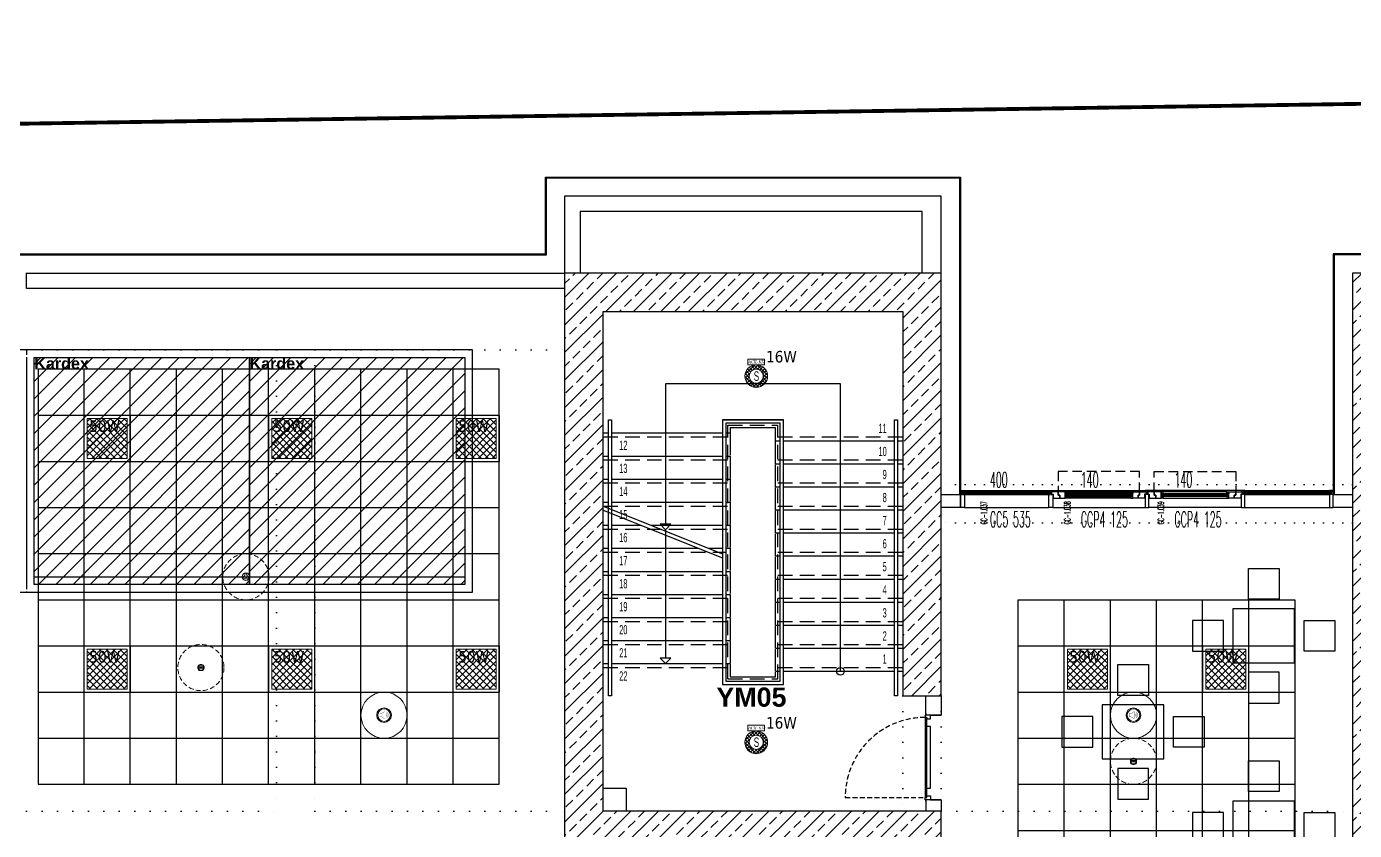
# Model space of a CAD drawing. Header units: centimetres. Extents: x 405564 to 502064, y 46284 to 60634.
# Drawn here: x 455850 to 457577, y 56108 to 57153 of the extents above; entities that cross this region are included whole.
import ezdxf
from ezdxf import colors
from ezdxf.entities.mleader import LeaderData, LeaderLine
from ezdxf.enums import TextEntityAlignment as Align
from ezdxf.math import Vec2, Vec3
from ezdxf.xclip import XClip

# ---------------------------------------------------------------- set-up
doc = ezdxf.new("R2010")
doc.units = ezdxf.units.CM
doc.header["$XCLIPFRAME"] = 0
for name, pattern in [('( Hidden )', [0.375, 0.25, -0.125]), ('ACAD_ISO07W100', [3, 0, -3]), ('BORDER', [1.75, 0.5, -0.25, 0.5, -0.25, 0, -0.25]), ('DASHDOT', [25.4, 12.7, -6.35, 0, -6.35]), ('DASHED', [19.05, 12.7, -6.35]), ('DASHED2', [9.525, 6.35, -3.175]), ('DOT', [0.25, 0, -0.25]), ('HIDDEN', [9.525, 6.35, -3.175])]:
    doc.linetypes.add(name, pattern=pattern)
doc.layers.get('0').update_dxf_attribs({"color": 8, "lineweight": 9})
for name, color, linetype, lineweight in [('---___EB_draft00_parselsiniri', 8, 'BORDER', 9), ('0-KRCN-AYDINLATMA-130426', 8, 'Continuous', 9), ('0-KRCN-MİMARİ-220526', 8, 'Continuous', 9), ('OL_Ic', 8, 'Continuous', 9)]:
    doc.layers.add(name, color=color, linetype=linetype, lineweight=lineweight)
for name, color, linetype in [('0-KRCN-ASMATAVAN-130426', 8, 'Continuous'), ('AS_DOS_SAFT', 8, 'Continuous'), ('AS_DOS_TERAS_UST', 8, 'ACAD_ISO07W100'), ('AS_DUV', 8, 'Continuous'), ('AS_DUV_CIMENTO ESASLI PANEL CEPHE KAPLAMASI', 8, 'Continuous'), ('AS_DUV_GAZBETON', 8, 'Continuous'), ('AS_GOR', 8, 'Continuous'), ('AS_GOR_UZAK2', 8, 'Continuous'), ('AS_KAPI_POZ', 8, 'Continuous'), ('AS_KAPI_SAC', 8, 'Continuous'), ('AS_MER', 8, 'Continuous'), ('AS_MER YON', 8, 'Continuous'), ('AS_MER_HIDDEN', 8, 'HIDDEN'), ('AS_MER_KORK', 8, 'Continuous'), ('AS_PRFL_ALU', 8, 'Continuous'), ('AS_PRFL_CAM', 8, 'Continuous'), ('AS_PYZ_BINA', 8, 'Continuous'), ('AS_TA_BETONARME', 5, 'Continuous'), ('AS_TA_TARAMA', 8, 'Continuous'), ('AS_TEFR_CIHAZ', 8, 'Continuous'), ('AS_TEFR_MOB', 8, 'Continuous'), ('AS_YAZI', 8, 'Continuous')]:
    doc.layers.add(name, color=color, linetype=linetype)
doc.styles.add('2', font='arial.ttf', dxfattribs={"width": 0.9, "height": 200})
doc.styles.add('ACILIM', font='arial.ttf', dxfattribs={"width": 0.5})
doc.styles.add('Kalin02', font='arialbd.ttf')
doc.styles.add('Normal_ITL', font='swissi.ttf')
doc.styles.add('OLCU', font='romanstw.shx', dxfattribs={"width": 0.6})
doc.styles.get("Standard").update_dxf_attribs({"font": 'timesi.ttf'})
doc.styles.add('TAHOMA', font='tahoma.ttf')
doc.styles.add('ÖZER-YAZI', font='arial.ttf', dxfattribs={"width": 0.6, "height": 15})
pattern_1 = [(225, (17560.68, -7819.299), (17.96051, -17.96051), []), (225, (17542.72, -7819.299), (17.96051, -17.96051), [12.7, -6.35])]

# ---------------------------------------------------------------- blocks, each defined once
blk = doc.blocks.new('ABB 6131-31-24-500')
at = {"layer": '0-KRCN-AYDINLATMA-130426'}
for p, q in [((-4, -1), (-4, 1)), ((3.2, 1), (-3.2, 1)), ((-3.2, -0.8), (-3.2, 0.8)), ((-1, 4), (1, 4)), ((-1, -0.9), (-1, 1)), ((-0.8, 3.2), (0.8, 3.2)), ((1, -0.9), (1, 1)), ((3.2, 0.8), (3.2, -0.8)), ((4, 1), (4, -1)), ((3.2, -0.9), (-3.2, -0.9)), ((1, -4), (-1, -4)), ((0.8, -3.2), (-0.8, -3.2))]:
    blk.add_line(p, q, dxfattribs=at)
at = {"layer": '0-KRCN-AYDINLATMA-130426', "linetype": 'HIDDEN'}
blk.add_circle((0, 0), 30, dxfattribs=at)
at = {"layer": '0-KRCN-AYDINLATMA-130426'}
for centre, radius in [((-0.5, 0), 0.089), ((0, 0), 0.16), ((0.5, 0), 0.089)]:
    blk.add_circle(centre, radius, dxfattribs=at)
for centre, radius, start, end in [((-1, 1), 3.01, 90, 180), ((-0.8, 0.8), 2.41, 90, 180), ((0.8, 0.8), 2.41, 0, 90), ((1, 1), 3.01, 0, 90), ((-1, -1), 3.01, 180, 270), ((-0.8, -0.8), 2.41, 180, 270), ((0.8, -0.8), 2.41, 270, 0), ((1, -1), 3.01, 270, 0)]:
    blk.add_arc(centre, radius, start, end, dxfattribs=at)
blk = doc.blocks.new('AST-OD-OD')
at = {"layer": '0-KRCN-AYDINLATMA-130426'}
for p, q in [((0.3, 5), (-4, -2.5)), ((4.6, -2.5), (0.3, 5)), ((4.6, -2.5), (-4, -2.5))]:
    blk.add_line(p, q, dxfattribs=at)
at = {"layer": '0-KRCN-AYDINLATMA-130426', "linetype": 'HIDDEN'}
blk.add_circle((0.3, 0), 30, dxfattribs=at)
at = {"layer": '0-KRCN-AYDINLATMA-130426'}
blk.add_circle((0.3, 0), 5, dxfattribs=at)
at = {"layer": '0-KRCN-AYDINLATMA-130426', "style": '2'}
blk.add_text('O', height=3.43, dxfattribs=at).set_placement((0.3, 0), align=Align.MIDDLE)
blk = doc.blocks.new('ASMA TAVA TİPİ HOPARLÖR')
at = {"layer": '0-KRCN-AYDINLATMA-130426', "const_width": 0.317}
blk.add_lwpolyline([(0.3, -4.4, 0.598176), (1.3, -3.9), (1.3, 3.9, 0.598176), (0.3, 4.4), (-2.7, 2.4, -0.147433), (-3, 2.3), (-5.1, 2.3, 0.414214), (-5.7, 1.7), (-5.7, -1.7, 0.414214), (-5.1, -2.3), (-3, -2.3, -0.147433), (-2.7, -2.4)], format="xyb", close=True, dxfattribs=at)
for points in [[(2.4, 1.3, -0.601398), (2.4, -1.3)], [(2.8, 2.5, -0.658812), (2.8, -2.5)], [(3.2, 3.7, -0.680488), (3.2, -3.7)]]:
    blk.add_lwpolyline(points, format="xyb", dxfattribs=at)
at = {"layer": '0-KRCN-AYDINLATMA-130426'}
blk.add_circle((0, 0), 30, dxfattribs=at)
at = {"layer": '0-KRCN-AYDINLATMA-130426', "ltscale": 0.1}
for radius in [9.5, 8.23]:
    blk.add_circle((0, 0), radius, dxfattribs=at)
blk = doc.blocks.new('50W 60x60 cm  SIVA ALTI LED ARMATÜR')
at = {"layer": '0-KRCN-AYDINLATMA-130426'}
h = blk.add_hatch(dxfattribs=at)
h.set_pattern_fill('ANSI37', color=256, scale=0.2)
h.paths.add_polyline_path([(-2.6, 2.59), (2.6, 2.59), (2.6, -2.61), (-2.6, -2.61)])
for points in [[(-3, 2.99), (3, 2.99), (3, -3.01), (-3, -3.01)], [(-2.6, 2.59), (2.6, 2.59), (2.6, -2.61), (-2.6, -2.61)]]:
    blk.add_lwpolyline(points, close=True, dxfattribs=at)
at = {"layer": '0-KRCN-AYDINLATMA-130426', "insert": (-2.35, 2.34), "char_height": 1.5, "attachment_point": 1, "style": 'TAHOMA'}
blk.add_mtext_dynamic_manual_height_columns('{\\fTahoma|b0|i0|c162|p34;50W}', width=1.5, gutter_width=1.25, heights=[0], dxfattribs=at)
blk = doc.blocks.new('16W SIVA ÜSTÜ LED SENSÖRLÜ KİTLİ TAVAN ARMATÜRÜ')
at = {"layer": '0-KRCN-AYDINLATMA-130426'}
h = blk.add_hatch(dxfattribs=at)
h.set_pattern_fill('ANSI37', color=256)
h.paths.add_polyline_path([(14.8, 0, 1), (-14.8, 0, 1)])
h.paths.add_polyline_path([(9.2, 0, 1), (-9.2, 0, 1)], flags=16)
h.paths.add_polyline_path([(-5.9, 9.7), (6.4, 9.7), (6.4, -9.5), (-5.9, -9.5)], flags=24)
blk.add_lwpolyline([(-10.9, 14.8), (10.9, 14.8), (10.9, 22.3), (-10.9, 22.3)], close=True, dxfattribs=at)
for radius in [14.8, 9.2]:
    blk.add_circle((0, 0), radius, dxfattribs=at)
blk.add_text('ACİL KİT', height=3.63, dxfattribs=at).set_placement((-10.4, 16.8))
at = {"layer": '0-KRCN-AYDINLATMA-130426', "style": 'ÖZER-YAZI', "width": 0.6}
blk.add_text('S', height=12.5, dxfattribs=at).set_placement((0.3, 0.1), align=Align.MIDDLE)
at = {"layer": '0-KRCN-AYDINLATMA-130426', "insert": (12.8, 17.5), "char_height": 15, "attachment_point": 7, "style": 'TAHOMA'}
blk.add_mtext_dynamic_manual_height_columns('{\\fTahoma|b0|i0|c162|p34;16W}', width=15, gutter_width=12.5, heights=[0], dxfattribs=at)
blk = doc.blocks.new('G$C27E741DA')
at = {"layer": '0-KRCN-AYDINLATMA-130426'}
for name, p in [('16W SIVA ÜSTÜ LED SENSÖRLÜ KİTLİ TAVAN ARMATÜRÜ', (18734.9, 9564.5)), ('AST-OD-OD', (18070.7, 9303.5)), ('ABB 6131-31-24-500', (18012.5, 9185.4)), ('ASMA TAVA TİPİ HOPARLÖR', (18250.7, 9123.5)), ('ASMA TAVA TİPİ HOPARLÖR', (19225.7, 9123.5)), ('16W SIVA ÜSTÜ LED SENSÖRLÜ KİTLİ TAVAN ARMATÜRÜ', (18734.9, 9088.2)), ('ABB 6131-31-24-500', (19225.7, 9063.5))]:
    blk.add_blockref(name, p, dxfattribs=at)
at = {"layer": '0-KRCN-AYDINLATMA-130426', "xscale": 10, "yscale": 10, "zscale": 10}
for p in [(17890.7, 9483.6), (18130.7, 9483.6), (18370.7, 9483.6), (17890.7, 9183.6), (18130.7, 9183.6), (18370.7, 9183.6), (19165.7, 9183.6), (19345.7, 9183.6)]:
    blk.add_blockref('50W 60x60 cm  SIVA ALTI LED ARMATÜR', p, dxfattribs=at)
blk = doc.blocks.new('A$C1648c345')
for points in [[(-20, 47.5), (-20, 87.5), (20, 87.5), (20, 47.5)], [(-52.5, 20), (-52.5, -20), (-92.5, -20), (-92.5, 20)], [(52.5, 20), (52.5, -20), (92.5, -20), (92.5, 20)], [(-20, -47.5), (-20, -87.5), (20, -87.5), (20, -47.5)]]:
    blk.add_lwpolyline(points, close=True)
blk.add_lwpolyline([(-40, -5), (-40, 35), (40, 35), (40, -35), (-40, -35), (-40, -5)])
blk = doc.blocks.new('sandalye_')
at = {"layer": 'AS_TEFR_MOB', "linetype": 'ByBlock', "ltscale": 25}
for points in [[(260035.8, -40511.3), (260035.8, -40506.8), (260030.9, -40506.8), (260030.9, -40511.3)], [(260031.5, -40506.8), (260031.5, -40503.8), (260035.3, -40503.8), (260035.3, -40506.8)], [(260002.8, -40525.2), (260000.6, -40524.5), (259999.4, -40528.1), (260002.8, -40529.2)], [(260002.7, -40525.2), (260001.5, -40528.8)], [(260002.8, -40525.4), (260001.7, -40528.8)], [(260007.8, -40524.5), (260007.8, -40564.9), (260033.4, -40564.9)], [(260007.8, -40525.2), (260033.4, -40525.2)], [(260009.7, -40511.3), (260033.4, -40511.3)], [(260057, -40511.3), (260033.4, -40511.3)], [(260058.9, -40524.5), (260058.9, -40564.9), (260033.4, -40564.9)], [(260058.9, -40525.2), (260033.4, -40525.2)], [(260063.9, -40525.2), (260066.1, -40524.5), (260067.3, -40528.1), (260063.9, -40529.2)], [(260063.9, -40525.4), (260065.1, -40528.8)], [(260064.1, -40525.2), (260065.2, -40528.8)], [(260002.8, -40559.4), (260002.8, -40560.4), (260007.8, -40560.4), (260007.8, -40559.4)], [(260063.9, -40559.4), (260063.9, -40560.4), (260059, -40560.4), (260059, -40559.4)]]:
    blk.add_lwpolyline(points, dxfattribs=at)
for points in [[(260007.8, -40559.4), (260002.8, -40559.4), (260002.8, -40517.4), (260007.8, -40517.4)], [(260059, -40559.4), (260063.9, -40559.4), (260063.9, -40517.4), (260059, -40517.4)]]:
    blk.add_lwpolyline(points, close=True, dxfattribs=at)
for points in [[(260033.4, -40514.8, -0.048176), (260031.6, -40514.8, -0.000623), (260029.1, -40514.6, -0.003131), (260022.4, -40513.8, 0.007334), (260011.4, -40512.7, -0.309457), (260010.5, -40511.9, 0.002444), (260010.4, -40511.5, 0.476314), (260010.2, -40511.4, 0.375136), (260009, -40511.6, 0.082453), (260008.7, -40512.2, 0.046929), (260008.2, -40513.8, 0.002381), (260007.9, -40515.3, 0.007794), (260007.8, -40516.4), (260007.8, -40524.5, -0.011445), (260008.4, -40521.5, -0.082784), (260009.2, -40519.5, -0.150147), (260010.3, -40518.5, 0.242317), (260010.4, -40518.4, -0.036292), (260010.5, -40518, -0.114957), (260010.8, -40517.6, -0.16132), (260011.4, -40517.2, -0.020506), (260013.9, -40517, 0.024793), (260022.4, -40516.1, -0.030903), (260033.4, -40515.1, -1.030607)], [(260033.4, -40514.8, 0.048176), (260035.1, -40514.8, 0.000623), (260037.6, -40514.6, 0.003131), (260044.3, -40513.8, -0.007334), (260055.3, -40512.7, 0.309457), (260056.2, -40511.9, -0.002444), (260056.3, -40511.5, -0.476314), (260056.5, -40511.4, -0.375136), (260057.7, -40511.6, -0.082453), (260058, -40512.2, -0.046929), (260058.5, -40513.8, -0.002381), (260058.8, -40515.3, -0.007794), (260058.9, -40516.4), (260058.9, -40524.5, 0.011445), (260058.4, -40521.5, 0.082784), (260057.6, -40519.5, 0.150147), (260056.4, -40518.5, -0.242317), (260056.3, -40518.4, 0.036292), (260056.2, -40518, 0.114957), (260055.9, -40517.6, 0.16132), (260055.3, -40517.2, 0.020506), (260052.8, -40517, -0.024793), (260044.3, -40516.1, 0.030903), (260033.4, -40515.1, 1.030607)]]:
    blk.add_lwpolyline(points, format="xyb", dxfattribs=at)
blk = doc.blocks.new('80x160')
at = {"layer": 'AS_TEFR_MOB', "ltscale": 200}
blk.add_lwpolyline([(259953.4, -40569.9), (260113.4, -40569.9), (260113.4, -40649.9), (259953.4, -40649.9), (259953.4, -40569.9)], dxfattribs=at)
at = {"layer": 'AS_TEFR_MOB', "color": 1}
blk.add_blockref('sandalye_', (0, 0), dxfattribs=at)
at = {"layer": 'AS_TEFR_MOB', "ltscale": 200, "insert": (259953.4, -40569.9), "char_height": 12, "attachment_point": 1, "style": 'Kalin02'}
blk.add_mtext_dynamic_manual_height_columns('{\\fSwis721 BT|b1|i1|c162|p34;Masa\\P(80x160x70 cm)}', width=590.732, gutter_width=750, heights=[137.1], dxfattribs=at)
blk = doc.blocks.new('A.13_cihazlar_2')
at = {"layer": 'AS_TEFR_CIHAZ'}
h = blk.add_hatch(dxfattribs=at)
h.set_pattern_fill('ANSI31', color=1, scale=5)
h.set_pattern_definition([(45, (-487309.746, -54899.931), (-11.22532015, 11.22532015), [])])
h.paths.add_polyline_path([(280, 1640), (560, 1640), (560, 1345), (280, 1345)])
h = blk.add_hatch(dxfattribs=at)
h.set_pattern_fill('ANSI31', color=1, scale=5)
h.set_pattern_definition([(45, (-487029.746, -54899.931), (-11.22532015, 11.22532015), [])])
h.paths.add_polyline_path([(560, 1640), (840, 1640), (840, 1345), (560, 1345)])
h = blk.add_hatch(dxfattribs=at)
h.set_pattern_fill('ANSI31', color=1, scale=5)
h.set_pattern_definition([(45, (-486629.746, -54899.931), (-11.22532015, 11.22532015), [])])
h.paths.add_polyline_path([(960, 1640), (1240, 1640), (1240, 1345), (960, 1345)])
h = blk.add_hatch(dxfattribs=at)
h.set_pattern_fill('ANSI31', color=1, scale=5)
h.set_pattern_definition([(45, (-486349.746, -54899.931), (-11.22532015, 11.22532015), [])])
h.paths.add_polyline_path([(1240, 1640), (1520, 1640), (1520, 1345), (1240, 1345)])
at = {"layer": 'AS_TEFR_CIHAZ', "color": 1}
for points in [[(280, 1640), (560, 1640), (560, 1345), (280, 1345), (280, 1640)], [(560, 1640), (840, 1640), (840, 1345), (560, 1345), (560, 1640)], [(960, 1640), (1240, 1640), (1240, 1345), (960, 1345), (960, 1640)], [(1240, 1640), (1520, 1640), (1520, 1345), (1240, 1345), (1240, 1640)], [(280, 1355), (560, 1355)], [(560, 1355), (840, 1355)], [(960, 1355), (1240, 1355)], [(1240, 1355), (1520, 1355)]]:
    blk.add_lwpolyline(points, dxfattribs=at)
at = {"layer": 'AS_TEFR_MOB'}
for points in [[(57.7, 1045.9), (107.7, 1045.9), (107.7, 925.9), (57.7, 925.9)], [(57.7, 925.9), (107.7, 925.9), (107.7, 805.9), (57.7, 805.9)], [(57.7, 805.9), (107.7, 805.9), (107.7, 685.9), (57.7, 685.9)], [(57.7, 685.9), (107.7, 685.9), (107.7, 565.9), (57.7, 565.9)], [(57.7, 565.9), (107.7, 565.9), (107.7, 445.9), (57.7, 445.9)], [(73.3, 312.5), (1175.9, 312.5), (1175.9, 232.5), (73.3, 232.5)], [(73.3, 132.5), (1175.9, 132.5), (1175.9, 52.5), (73.3, 52.5)]]:
    blk.add_lwpolyline(points, close=True, dxfattribs=at)
at = {"layer": 'AS_TEFR_MOB', "color": 1}
for p in [(-259426.2, 41651), (-259266.2, 41651)]:
    blk.add_blockref('80x160', p, dxfattribs=at)
at = {"layer": 'AS_TEFR_MOB', "color": 1, "rotation": 180}
for p in [(260640.5, -39648.9), (260800.5, -39648.9)]:
    blk.add_blockref('80x160', p, dxfattribs=at)
at = {"layer": 'AS_TEFR_CIHAZ', "char_height": 15, "attachment_point": 1, "style": 'Kalin02'}
for insert in [(280, 1640), (560, 1640), (960, 1640), (1240, 1640)]:
    blk.add_mtext_dynamic_manual_height_columns('Kardex', width=588.214, gutter_width=750, heights=[89.3], dxfattribs=dict(at, insert=insert))
at = {"layer": 'AS_TEFR_MOB', "char_height": 12, "attachment_point": 5, "rotation": 90, "style": 'Kalin02'}
for insert in [(82.7, 985.9), (82.7, 865.9), (82.7, 745.9), (82.7, 625.9), (82.7, 505.9)]:
    blk.add_mtext_dynamic_manual_height_columns('{\\fSwis721 BT|b1|i1|c162|p34;Kimyasal dolap}', width=37.459, gutter_width=750, heights=[137.1], dxfattribs=dict(at, insert=insert))
blk = doc.blocks.new('OPK-site-surrounding-R01')
at = {"layer": '---___EB_draft00_parselsiniri', "linetype": 'DASHDOT', "ltscale": 5, "const_width": 5, "flags": 128}
blk.add_lwpolyline([(-303.7, 52.5), (22545.3, 391.1), (23723.4, -711), (24047.6, -4450), (-299.9, -4450)], close=True, dxfattribs=at)
blk = doc.blocks.new('*U434')
at = {"color": 0, "linetype": 'HIDDEN', "lineweight": -2}
blk.add_line((3, 105), (3, 1), dxfattribs=at)
at = {"color": 0, "lineweight": -2}
for points in [[(-2, 0), (0, 0), (0, 1), (3, 1), (3, -1), (5, -1), (5, -6), (0, -6), (0, -20)], [(112, 0), (110, 0), (110, 1), (107, 1), (107, -1), (105, -1), (105, -6), (110, -6), (110, -20)], [(15, -1), (15, -6), (95, -6), (95, -1)]]:
    blk.add_lwpolyline(points, dxfattribs=at)
blk.add_lwpolyline([(0, 1), (0, 0)])
blk.add_lwpolyline([(3, 1), (3, -1), (107, -1), (107, 1)], close=True, dxfattribs=at)
at = {"color": 0, "linetype": 'HIDDEN', "lineweight": -2}
blk.add_arc((3, 1), 104, 360, 90, dxfattribs=at)
at = {"color": 3, "style": 'OLCU', "width": 0.5, "flags": 1}
for tag, p in [('K-DIVISYON', (-80, -85)), ('K-PBAR', (105, -85)), ('K-KAPITIP', (-80, -335))]:
    blk.add_attdef(tag, p, '', height=17.5, dxfattribs=at)
at = {"color": 5, "true_color": 0x0505ff, "style": 'OLCU', "width": 0.5, "flags": 1}
for tag, p in [('K-NEREDEN-NO', (-80, -110)), ('K-NEREYE-NO', (-80, -185)), ('K-DUVARTIP', (-80, -285)), ('K-ACILISYON', (-80, -310))]:
    blk.add_attdef(tag, p, '', height=17.5, dxfattribs=at)
at = {"color": 1, "true_color": 0xfa0000, "style": 'OLCU', "width": 0.5, "flags": 1}
for tag, p in [('K-IZLENEBILIRLIK', (105, -110)), ('K-TEKMELIK', (105, -135)), ('K-KONTROLTIPNEREDEN', (-80, -160)), ('K-BAND', (105, -160)), ('K-MENFEZ', (105, -210)), ('K-KONTROLTIPNEREYE', (-80, -235)), ('K-PENCERE', (105, -235)), ('K-KILITTIP', (-80, -260)), ('K-NOT-AS-MIMARI1', (105, -285)), ('K-NOT-ELEKTRIK', (105, -335)), ('K-NOT-YANGIN', (105, -360)), ('K-ACMAKAPAMASISTEMI', (-80, -385)), ('K-NOT-ISLETME', (105, -385)), ('K-YANGIN', (-80, -435))]:
    blk.add_attdef(tag, p, '', height=17.5, dxfattribs=at)
at = {"color": 220, "true_color": 0xf113d4, "style": 'OLCU', "width": 0.5, "flags": 1}
for tag, p in [('K-NEREDEN-AD', (-80, -135)), ('K-NEREYE-AD', (-80, -210))]:
    blk.add_attdef(tag, p, '', height=17.5, dxfattribs=at)
at = {"color": 0, "style": 'OLCU', "width": 0.5, "flags": 1}
for tag, p in [('K-TAMACILIRLIK', (105, -185)), ('K-NOT-AS-MIMARI2', (105, -310)), ('K-KASATIP', (-80, -360)), ('K-KURSUN', (-80, -410))]:
    blk.add_attdef(tag, p, '', height=17.5, dxfattribs=at)
at = {"color": 252, "style": 'OLCU', "width": 0.5, "flags": 1}
for tag, p in [('K-REZ1', (105, -435)), ('K-REZ2', (105, -460)), ('K-REZ3', (105, -485)), ('K-REZ4', (105, -510)), ('K-REZ5', (105, -535))]:
    blk.add_attdef(tag, p, '', height=17.5, dxfattribs=at)
at = {"layer": 'AS_KAPI_POZ', "style": 'OLCU', "width": 0.5}
blk.add_attdef('K-NO', text='', height=8, rotation=90, dxfattribs=at).set_placement((6, 3), align=Align.TOP_LEFT)
at = {"layer": 'AS_KAPI_POZ', "style": 'OLCU', "width": 0.45}
for tag, p in [('POZ+GEN', (55, 16.5)), ('YUK', (55, -21.5))]:
    blk.add_attdef(tag, text='', height=20, dxfattribs=at).set_placement(p, align=Align.MIDDLE_CENTER)
at = {"layer": 'AS_KAPI_POZ', "color": 251, "style": 'OLCU', "width": 0.45}
blk.add_attdef('K-DUVAR(CM)', text='', height=6, dxfattribs=at).set_placement((-5, -5), align=Align.MIDDLE_RIGHT)
blk = doc.blocks.new('GC 510x442.5')
at = {"layer": 'AS_GOR_UZAK2', "linetype": '( Hidden )', "ltscale": 50}
for points in [[(245.5, 20.3), (245.5, 47), (139.5, 47), (139.5, 20.3)], [(264.5, 20.3), (264.5, 47), (370.5, 47), (370.5, 20.3)]]:
    blk.add_lwpolyline(points, dxfattribs=at)
at = {"layer": 'AS_GOR_UZAK2'}
for points in [[(17.5, 22), (127.5, 22)], [(132.5, 22), (252.5, 22)], [(377.5, 22), (257.5, 22)], [(382.5, 22), (492.5, 22)], [(382.5, 20.8), (492.5, 20.8)], [(17.5, 17), (127.5, 17)], [(17.5, 0), (127.5, 0)], [(132.5, 0), (252.5, 0)], [(377.5, 0), (257.5, 0)], [(382.5, 17), (492.5, 17)], [(382.5, 0), (492.5, 0)]]:
    blk.add_lwpolyline(points, dxfattribs=at)
at = {"layer": 'AS_PRFL_ALU'}
for points in [[(15.5, 17), (17.5, 17), (17.5, 0), (12.5, 0), (12.5, 17), (14.5, 17), (14.5, 20.8), (12.5, 20.8), (12.5, 22), (17.5, 22), (17.5, 20.8), (15.5, 20.8)], [(16.2, 19.7), (16.2, 18.1), (17.1, 18.1), (17.1, 19.7)], [(130.5, 17), (132.5, 17), (132.5, 0), (127.5, 0), (127.5, 17), (129.5, 17), (129.5, 20.8), (127.5, 20.8), (127.5, 22), (132.5, 22), (132.5, 20.8), (130.5, 20.8)], [(128.8, 19.7), (128.8, 18.1), (127.9, 18.1), (127.9, 19.7)], [(131, 20.3), (131, 17.5), (133, 17.5), (133, 12.3), (141.5, 12.3), (141.5, 16.3), (139.5, 16.3), (139.5, 20.3)], [(139.5, 20.3), (139.5, 16.3), (141.5, 16.3), (141.5, 12.3), (148.5, 12.3), (148.5, 20.3)], [(148.5, 20.3), (148.5, 18.2), (151, 18.2), (151, 20.3)], [(236.5, 20.3), (236.5, 18.2), (234, 18.2), (234, 20.3)], [(245.5, 20.3), (245.5, 16.3), (243.5, 16.3), (243.5, 12.3), (236.5, 12.3), (236.5, 20.3)], [(254.5, 17), (252.5, 17), (252.5, 0), (257.5, 0), (257.5, 17), (255.5, 17), (255.5, 20.8), (257.5, 20.8), (257.5, 22), (252.5, 22), (252.5, 20.8), (254.5, 20.8)], [(264.5, 20.3), (264.5, 16.3), (266.5, 16.3), (266.5, 12.3), (273.5, 12.3), (273.5, 20.3)], [(273.5, 20.3), (273.5, 18.2), (276, 18.2), (276, 20.3)], [(361.5, 20.3), (361.5, 18.2), (359, 18.2), (359, 20.3)], [(370.5, 20.3), (370.5, 16.3), (368.5, 16.3), (368.5, 12.3), (361.5, 12.3), (361.5, 20.3)], [(379, 20.3), (379, 17.5), (377, 17.5), (377, 12.3), (368.5, 12.3), (368.5, 16.3), (370.5, 16.3), (370.5, 20.3)], [(379.5, 17), (377.5, 17), (377.5, 0), (382.5, 0), (382.5, 17), (380.5, 17), (380.5, 20.8), (382.5, 20.8), (382.5, 22), (377.5, 22), (377.5, 20.8), (379.5, 20.8)], [(381.2, 19.7), (381.2, 18.1), (382.1, 18.1), (382.1, 19.7)], [(494.5, 17), (492.5, 17), (492.5, 0), (497.5, 0), (497.5, 17), (495.5, 17), (495.5, 20.8), (497.5, 20.8), (497.5, 22), (492.5, 22), (492.5, 20.8), (494.5, 20.8)], [(493.8, 19.7), (493.8, 18.1), (492.9, 18.1), (492.9, 19.7)], [(-12.5, 17), (12.5, 17), (12.5, 0), (-12.5, 0)], [(148.5, 12.3), (148.5, 14.4), (151, 14.4), (151, 12.3)], [(149, 15.5), (149, 17.1), (150.6, 17.1), (150.6, 15.5)], [(236.5, 12.3), (236.5, 14.4), (234, 14.4), (234, 12.3)], [(236, 15.5), (236, 17.1), (234.4, 17.1), (234.4, 15.5)], [(273.5, 12.3), (273.5, 14.4), (276, 14.4), (276, 12.3)], [(274, 15.5), (274, 17.1), (275.6, 17.1), (275.6, 15.5)], [(361.5, 12.3), (361.5, 14.4), (359, 14.4), (359, 12.3)], [(361, 15.5), (361, 17.1), (359.4, 17.1), (359.4, 15.5)], [(497.5, 17), (522.5, 17), (522.5, 0), (497.5, 0)]]:
    blk.add_lwpolyline(points, close=True, dxfattribs=at)
for points in [[(151, 20.3), (234, 20.3)], [(234, 18.2), (151, 18.2)], [(252.5, 20.3), (254, 20.3), (254, 17.5), (252, 17.5), (252, 12.3), (243.5, 12.3), (243.5, 16.3), (245.5, 16.3), (245.5, 20.3), (252.5, 20.3)], [(257.5, 20.3), (256, 20.3), (256, 17.5), (258, 17.5), (258, 12.3), (266.5, 12.3), (266.5, 16.3), (264.5, 16.3), (264.5, 20.3), (257.5, 20.3)], [(359, 20.3), (276, 20.3)], [(276, 18.2), (359, 18.2)], [(151, 14.4), (234, 14.4)], [(234, 12.3), (151, 12.3)], [(359, 14.4), (276, 14.4)], [(276, 12.3), (359, 12.3)]]:
    blk.add_lwpolyline(points, dxfattribs=at)
at = {"layer": 'AS_PRFL_CAM'}
for points in [[(128.8, 20.3), (16.2, 20.3), (16.2, 19.7), (128.8, 19.7)], [(128.8, 18.1), (16.2, 18.1), (16.2, 17.5), (128.8, 17.5)], [(236, 17.1), (236, 17.7), (149, 17.7), (149, 17.1)], [(274, 17.1), (274, 17.7), (361, 17.7), (361, 17.1)], [(493.8, 20.3), (381.2, 20.3), (381.2, 19.7), (493.8, 19.7)], [(493.8, 18.1), (381.2, 18.1), (381.2, 17.5), (493.8, 17.5)], [(236, 14.9), (236, 15.5), (149, 15.5), (149, 14.9)], [(274, 14.9), (274, 15.5), (361, 15.5), (361, 14.9)]]:
    blk.add_lwpolyline(points, close=True, dxfattribs=at)
at = {"layer": 'AS_KAPI_POZ', "char_height": 20, "width": 99.065, "attachment_point": 1, "style": 'OLCU'}
for s, insert in [('{\\Fromanstw|c162;\\W0.45;400}', (50.7, 46.1)), ('{\\Fromanstw|c162;\\W0.45;140}', (169, 46.1)), ('{\\Fromanstw|c162;\\W0.45;140}', (290.8, 46.1)), ('{\\Fromanstw|c162;\\W0.45;GC5 535}', (50.7, -5.3)), ('{\\Fromanstw|c162;\\W0.45;GCP4 125}', (169, -5.3)), ('{\\Fromanstw|c162;\\W0.45;GCP4 125}', (290.8, -5.3))]:
    blk.add_mtext(s, dxfattribs=dict(at, insert=insert))
at = {"layer": 'AS_KAPI_POZ', "char_height": 8, "width": 99.065, "attachment_point": 1, "rotation": 90, "style": 'OLCU'}
for s, insert in [('{\\Fromanstw|c162;\\W0.45;GC-1.037}', (39.1, -21.7)), ('{\\Fromanstw|c162;\\W0.45;GC-1.038}', (147.4, -21.7)), ('{\\Fromanstw|c162;\\W0.45;GC-1.039}', (269.2, -21.7))]:
    blk.add_mtext(s, dxfattribs=dict(at, insert=insert))
blk = doc.blocks.new('A$Ca63a641c')
at = {"layer": 'AS_PYZ_BINA'}
ml = blk.add_multileader_mtext('Standard', dxfattribs=at)
ml.set_content('EST boyalı panel çit ve panel çit kapı (AS 51.101)', color=256, style='Normal_ITL')
ml.set_leader_properties()
ml.build(insert=Vec2(0, 0))
ml.multileader.update_dxf_attribs({"dogleg_length": 0.379, "arrow_head_size": 17, "scale": 75})
ctx = ml.context
ctx.base_point, ctx.scale, ctx.char_height, ctx.arrow_head_size, ctx.landing_gap_size, ctx.plane_origin = Vec3(140.5, 464.3), 75, 20, 17, 14.2, Vec3(92.5, 620.1)
notes = []
notes.append((ctx, [(0, (1, 1, 0), (112.1, 464.3), (1, 0), 28.4, [(0, [(68.5, 410)], 0, [])])]))
ctx.mtext.insert, ctx.mtext.width, ctx.mtext.flow_direction = Vec3(154.7, 477.5), 604.563, 5
ml = blk.add_multileader_mtext('Standard', dxfattribs=at)
ml.set_content('{\\fSwis721 BT|b0|i0|c162|p34;Dilatasyon}', color=256, style='Normal_ITL')
ml.set_leader_properties()
ml.build(insert=Vec2(0, 0))
ml.multileader.update_dxf_attribs({"dogleg_length": 0.379, "arrow_head_size": 17, "scale": 75})
ctx = ml.context
ctx.base_point, ctx.scale, ctx.char_height, ctx.arrow_head_size, ctx.landing_gap_size, ctx.plane_origin = Vec3(461.2, 304.8), 75, 20, 17, 14.2, Vec3(548.8, 339.1)
notes.append((ctx, [(0, (1, 1, 0), (432.8, 304.8), (1, 0), 28.4, [(0, [(411.5, 361.3)], 0, [])])]))
ctx.mtext.insert, ctx.mtext.width, ctx.mtext.flow_direction = Vec3(475.4, 317.8), 129.38, 5
for ctx, leaders in notes:
    for number, flags, end, landing, length, lines in leaders:
        leader = LeaderData()
        leader.index, (leader.has_last_leader_line, leader.has_dogleg_vector, leader.attachment_direction) = number, flags
        leader.last_leader_point, leader.dogleg_vector, leader.dogleg_length = Vec3(end), Vec3(landing), length
        for number, points, colour, breaks in lines:
            line = LeaderLine()
            line.index, line.vertices, line.color, line.breaks = number, Vec3.list(points), colors.encode_raw_color(colour), breaks
            leader.lines.append(line)
        ctx.leaders.append(leader)
blk = doc.blocks.new('A$C85dec720')
at = {"layer": 'OL_Ic'}
blk.add_blockref('A$Ca63a641c', (5315.08, 5344.25, 28.4), dxfattribs=at)
blk = doc.blocks.new('A$C6A10300A')
at = {"layer": 'AS_TA_TARAMA'}
h = blk.add_hatch(dxfattribs=at)
h.set_pattern_fill('ANSI33', color=256, scale=4, angle=180)
h.set_pattern_definition(pattern_1)
h.paths.add_polyline_path([(18925.68, -4551.45), (18925.68, -5036.45), (18975.68, -5036.45), (18975.68, -4501.45), (18535.68, -4501.45), (18535.68, -3851.45), (18925.68, -3851.47), (18925.68, -4351.47), (18975.68, -4351.45), (18975.68, -3801.45), (18485.68, -3801.45), (18485.68, -5036.45), (18535.68, -5036.45), (18535.68, -4551.45)])
h = blk.add_hatch(dxfattribs=at)
h.set_pattern_fill('ANSI33', color=256, scale=4, angle=180)
h.set_pattern_definition(pattern_1)
h.paths.add_polyline_path([(19560.68, -4601.45), (19560.68, -3801.45), (19510.68, -3801.45), (19510.68, -4601.45)])
at = {"layer": 'AS_DOS_SAFT', "linetype": 'DASHED2'}
blk.add_lwpolyline([(17785.68, -4216.45), (18365.68, -4216.45), (18365.68, -3901.45), (17785.68, -3901.45)], close=True, dxfattribs=at)
at = {"layer": 'AS_DOS_SAFT'}
blk.add_lwpolyline([(18565.68, -4471.45), (18565.68, -4501.45), (18535.68, -4501.45), (18535.68, -4471.45)], close=True, dxfattribs=at)
at = {"layer": 'AS_DOS_TERAS_UST', "linetype": 'DOT', "ltscale": 80}
for p, q in [((17785.68, -3801.45), (18485.68, -3801.45)), ((17785.68, -3901.45), (18110.68, -3901.45)), ((18110.68, -3901.45), (18110.68, -4501.45)), ((18160.68, -3901.45), (18160.68, -4501.45)), ((18160.68, -3901.45), (18485.68, -3901.45)), ((18925.68, -4351.45), (18925.68, -4501.45)), ((18975.68, -4351.45), (18975.68, -4501.45)), ((17785.68, -4501.45), (18110.68, -4501.45)), ((18160.68, -4501.45), (18485.68, -4501.45)), ((18975.68, -4501.45), (19510.68, -4501.45))]:
    blk.add_line(p, q, dxfattribs=at)
at = {"layer": 'AS_DOS_TERAS_UST', "linetype": 'DOT', "ltscale": 50}
for points in [[(19510.68, -4076.45), (18975.68, -4076.45)], [(19510.68, -4126.45), (18975.68, -4126.45)]]:
    blk.add_lwpolyline(points, dxfattribs=at)
at = {"layer": 'AS_DUV_CIMENTO ESASLI PANEL CEPHE KAPLAMASI'}
for points in [[(14830.68, -3808.95), (14830.68, -3776.45), (18460.68, -3776.45), (18460.68, -3676.45), (19000.68, -3676.45), (19000.68, -4089.45)], [(14831.93, -3808.95), (14831.93, -3777.7), (18461.93, -3777.7), (18461.93, -3677.7), (18999.43, -3677.7), (18999.43, -4089.45)], [(20515.68, -3808.95), (20515.68, -3776.45), (19485.68, -3776.45), (19485.68, -4089.45)], [(20514.43, -3808.95), (20514.43, -3777.7), (19486.93, -3777.7), (19486.93, -4089.45)]]:
    blk.add_lwpolyline(points, dxfattribs=at)
at = {"layer": 'AS_DUV_GAZBETON'}
for points in [[(18975.68, -3801.45), (18975.68, -3701.45), (18485.68, -3701.45), (18485.68, -3801.45)], [(18950.68, -3801.45), (18950.68, -3721.45), (18505.68, -3721.45), (18505.68, -3801.45)], [(18975.68, -4351.45), (18975.68, -4376.45), (18955.68, -4376.45), (18955.68, -4351.45)], [(18975.68, -4486.45), (18955.68, -4486.45), (18955.68, -4501.45)], [(18975.68, -4486.45), (18975.68, -4501.45)]]:
    blk.add_lwpolyline(points, dxfattribs=at)
blk.add_lwpolyline([(18485.68, -3821.45), (17785.68, -3821.45), (17785.68, -3801.45), (18485.68, -3801.45)], close=True, dxfattribs=at)
at = {"layer": 'AS_GOR'}
blk.add_lwpolyline([(17105.68, -4216.45), (18365.68, -4216.45), (18365.68, -3901.45), (17105.68, -3901.45)], close=True, dxfattribs=at)
blk.add_lwpolyline([(17785.68, -3911.45), (17785.68, -4206.45)], dxfattribs=at)
at = {"layer": 'AS_MER'}
for p, q in [((18701.18, -4002.45), (18760.18, -4002.45)), ((18535.68, -4009.45), (18542.68, -4009.45)), ((18546.68, -4009.45), (18691.18, -4009.45)), ((18695.18, -4009.45), (18701.18, -4009.45)), ((18760.18, -4019.45), (18766.18, -4019.45)), ((18770.18, -4019.45), (18914.68, -4019.45)), ((18918.68, -4019.45), (18925.68, -4019.45)), ((18535.68, -4039.45), (18542.68, -4039.45)), ((18546.68, -4039.45), (18691.18, -4039.45)), ((18695.18, -4039.45), (18701.18, -4039.45)), ((18760.18, -4049.45), (18766.18, -4049.45)), ((18770.18, -4049.45), (18914.68, -4049.45)), ((18918.68, -4049.45), (18925.68, -4049.45)), ((18535.68, -4069.45), (18542.68, -4069.45)), ((18546.68, -4069.45), (18691.18, -4069.45)), ((18695.18, -4069.45), (18701.18, -4069.45)), ((18760.18, -4079.45), (18766.18, -4079.45)), ((18770.18, -4079.45), (18914.68, -4079.45)), ((18918.68, -4079.45), (18925.68, -4079.45)), ((18535.68, -4099.45), (18542.68, -4099.45)), ((18546.68, -4099.45), (18691.18, -4099.45)), ((18695.18, -4099.45), (18701.18, -4099.45)), ((18760.18, -4109.45), (18766.18, -4109.45)), ((18770.18, -4109.45), (18914.68, -4109.45)), ((18918.68, -4109.45), (18925.68, -4109.45)), ((18535.68, -4129.45), (18542.68, -4129.45)), ((18546.68, -4129.45), (18584.72, -4129.45)), ((18598.18, -4129.45), (18691.18, -4129.45)), ((18695.18, -4129.45), (18701.18, -4129.45)), ((18760.18, -4139.45), (18766.18, -4139.45)), ((18770.18, -4139.45), (18914.68, -4139.45)), ((18918.68, -4139.45), (18925.68, -4139.45)), ((18535.68, -4159.45), (18542.68, -4159.45)), ((18546.68, -4159.45), (18659.72, -4159.45)), ((18673.18, -4159.45), (18691.18, -4159.45)), ((18695.18, -4159.45), (18701.18, -4159.45)), ((18760.18, -4169.45), (18766.18, -4169.45)), ((18770.18, -4169.45), (18914.68, -4169.45)), ((18918.68, -4169.45), (18925.68, -4169.45)), ((18535.68, -4189.45), (18542.68, -4189.45)), ((18546.68, -4189.45), (18691.18, -4189.45)), ((18695.18, -4189.45), (18701.18, -4189.45)), ((18760.18, -4199.45), (18766.18, -4199.45)), ((18770.18, -4199.45), (18914.68, -4199.45)), ((18918.68, -4199.45), (18925.68, -4199.45)), ((18535.68, -4219.45), (18542.68, -4219.45)), ((18546.68, -4219.45), (18691.18, -4219.45)), ((18695.18, -4219.45), (18701.18, -4219.45)), ((18760.18, -4229.45), (18766.18, -4229.45)), ((18770.18, -4229.45), (18914.68, -4229.45)), ((18918.68, -4229.45), (18925.68, -4229.45)), ((18535.68, -4249.45), (18542.68, -4249.45)), ((18546.68, -4249.45), (18691.18, -4249.45)), ((18695.18, -4249.45), (18701.18, -4249.45)), ((18760.18, -4259.45), (18766.18, -4259.45)), ((18770.18, -4259.45), (18914.68, -4259.45)), ((18918.68, -4259.45), (18925.68, -4259.45)), ((18535.68, -4279.45), (18542.68, -4279.45)), ((18546.68, -4279.45), (18691.18, -4279.45)), ((18695.18, -4279.45), (18701.18, -4279.45)), ((18760.18, -4289.45), (18766.18, -4289.45)), ((18770.18, -4289.45), (18914.68, -4289.45)), ((18918.68, -4289.45), (18925.68, -4289.45)), ((18535.68, -4309.45), (18542.68, -4309.45)), ((18546.68, -4309.45), (18691.18, -4309.45)), ((18695.18, -4309.45), (18701.18, -4309.45)), ((18701.18, -4326.45), (18760.18, -4326.45)), ((18760.18, -4319.45), (18766.18, -4319.45)), ((18770.18, -4319.45), (18914.68, -4319.45)), ((18918.68, -4319.45), (18925.68, -4319.45))]:
    blk.add_line(p, q, dxfattribs=at)
for points in [[(18701.18, -4002.45), (18701.18, -4038.45)], [(18760.18, -4049.45), (18760.18, -4002.45)], [(18701.18, -4039.45), (18701.18, -4068.45)], [(18760.18, -4079.45), (18760.18, -4050.45)], [(18701.18, -4069.45), (18701.18, -4098.45)], [(18760.18, -4109.45), (18760.18, -4080.45)], [(18535.68, -4104.45), (18691.18, -4166.65)], [(18535.68, -4109.84), (18691.18, -4172.04)], [(18701.18, -4099.45), (18701.18, -4128.45)], [(18760.18, -4139.45), (18760.18, -4110.45)], [(18701.18, -4129.45), (18701.18, -4158.45)], [(18760.18, -4169.45), (18760.18, -4140.45)], [(18701.18, -4159.45), (18701.18, -4188.45)], [(18760.18, -4199.45), (18760.18, -4170.45)], [(18701.18, -4189.45), (18701.18, -4218.45)], [(18760.18, -4229.45), (18760.18, -4200.45)], [(18701.18, -4219.45), (18701.18, -4248.45)], [(18760.18, -4259.45), (18760.18, -4230.45)], [(18701.18, -4249.45), (18701.18, -4278.45)], [(18760.18, -4289.45), (18760.18, -4260.45)], [(18701.18, -4279.45), (18701.18, -4308.45)], [(18760.18, -4319.45), (18760.18, -4290.45)], [(18701.18, -4309.45), (18701.18, -4326.45)], [(18760.18, -4326.45), (18760.18, -4320.45)]]:
    blk.add_lwpolyline(points, dxfattribs=at)
at = {"layer": 'AS_MER YON'}
for points in [[(18844.43, -4319.45), (18844.43, -3945.45), (18616.93, -3945.45), (18616.93, -4128.25)], [(18616.93, -4135.25), (18616.93, -4302.45)]]:
    blk.add_lwpolyline(points, dxfattribs=at)
for points in [[(18609.93, -4128.25), (18609.93, -4128.25), (18616.93, -4135.25), (18623.93, -4128.25)], [(18609.93, -4302.45), (18609.93, -4302.45), (18616.93, -4309.45), (18623.93, -4302.45)]]:
    blk.add_lwpolyline(points, close=True, dxfattribs=at)
blk.add_circle((18844.43, -4319.45), 5, dxfattribs=at)
at = {"layer": 'AS_MER_HIDDEN', "linetype": 'DASHED', "ltscale": 1.5}
for p, q in [((18698.18, -4329.45), (18698.18, -3999.45)), ((18698.18, -3999.45), (18763.18, -3999.45)), ((18763.18, -4329.45), (18763.18, -3999.45)), ((18535.68, -4014.45), (18698.18, -4014.45)), ((18763.18, -4014.45), (18925.68, -4014.45)), ((18535.68, -4044.45), (18698.18, -4044.45)), ((18763.18, -4044.45), (18925.68, -4044.45)), ((18535.68, -4074.45), (18698.18, -4074.45)), ((18763.18, -4074.45), (18925.68, -4074.45)), ((18535.68, -4104.45), (18698.18, -4104.45)), ((18763.18, -4104.45), (18925.68, -4104.45)), ((18535.68, -4134.45), (18698.18, -4134.45)), ((18763.18, -4134.45), (18925.68, -4134.45)), ((18535.68, -4164.45), (18695.18, -4164.45)), ((18763.18, -4164.45), (18925.68, -4164.45)), ((18535.68, -4194.45), (18698.18, -4194.45)), ((18763.18, -4194.45), (18925.68, -4194.45)), ((18535.68, -4224.45), (18698.18, -4224.45)), ((18763.18, -4224.45), (18925.68, -4224.45)), ((18535.68, -4254.45), (18698.18, -4254.45)), ((18763.18, -4254.45), (18925.68, -4254.45)), ((18535.68, -4284.45), (18698.18, -4284.45)), ((18763.18, -4284.45), (18925.68, -4284.45)), ((18535.68, -4314.45), (18698.18, -4314.45)), ((18763.18, -4314.45), (18925.68, -4314.45)), ((18698.18, -4329.45), (18763.18, -4329.45))]:
    blk.add_line(p, q, dxfattribs=at)
at = {"layer": 'AS_MER_KORK'}
for p, q in [((18542.68, -3992.45), (18546.68, -3992.45)), ((18770.18, -3992.45), (18691.18, -3992.45)), ((18691.18, -3992.45), (18691.18, -4336.45)), ((18691.18, -3992.45), (18770.18, -3992.45)), ((18766.18, -3996.45), (18695.18, -3996.45)), ((18695.18, -3996.45), (18695.18, -4332.45)), ((18766.18, -4332.45), (18766.18, -3996.45)), ((18770.18, -4336.45), (18770.18, -3992.45)), ((18914.68, -3992.45), (18918.68, -3992.45)), ((18695.18, -4332.45), (18766.18, -4332.45)), ((18546.68, -4351.45), (18542.68, -4351.45)), ((18691.18, -4336.45), (18770.18, -4336.45))]:
    blk.add_line(p, q, dxfattribs=at)
for points in [[(18542.68, -4351.45), (18542.68, -3992.45)], [(18546.68, -3992.45), (18546.68, -4351.45)], [(18918.68, -3992.45), (18918.68, -4351.45), (18914.68, -4351.45), (18914.68, -3992.45)]]:
    blk.add_lwpolyline(points, dxfattribs=at)
at = {"layer": 'AS_TA_BETONARME'}
for p, q in [((18975.68, -3801.45), (18485.68, -3801.45)), ((18485.68, -3801.45), (18485.68, -5036.45)), ((18975.68, -4351.45), (18975.68, -3801.45)), ((19560.68, -3801.45), (19510.68, -3801.45)), ((19510.68, -3801.45), (19510.68, -4601.45)), ((18535.68, -4501.45), (18535.68, -3851.45)), ((18535.68, -3851.45), (18925.68, -3851.45)), ((18925.68, -3851.45), (18925.68, -4351.45)), ((18925.68, -4351.45), (18975.68, -4351.45)), ((18975.68, -4501.45), (18535.68, -4501.45)), ((18975.68, -5036.45), (18975.68, -4501.45))]:
    blk.add_line(p, q, dxfattribs=at)
at = {"layer": 'AS_DUV'}
ref = blk.add_blockref('A$C85dec720', (28900.96, -17748.98), dxfattribs=dict(at, rotation=105.0255580063709))
XClip(ref).set_block_clipping_path([(6220.3367769278, 6783.7313721173), (4126.4071464743, -1017.0000000052), (7354.8298234051, -1883.5969356479), (9448.7594538586, 5917.1344364745)])
at = {"layer": 'AS_KAPI_SAC', "rotation": 90}
blk.add_blockref('*U434', (18955.68, -4486.45), dxfattribs=at)
at = {"layer": 'AS_PRFL_ALU'}
blk.add_blockref('GC 510x442.5', (18988.18, -4106.45), dxfattribs=at)
at = {"layer": 'AS_TEFR_CIHAZ'}
blk.add_blockref('A.13_cihazlar_2', (16835.68, -5551.45), dxfattribs=at)
at = {"layer": 'AS_TEFR_CIHAZ', "xscale": -1, "rotation": 180}
for p in [(19395.15, -4273.27), (19225.15, -4398.27), (19395.15, -4523.27)]:
    blk.add_blockref('A$C1648c345', p, dxfattribs=at)
at = {"layer": 'AS_MER', "style": 'ACILIM', "width": 0.5}
for s, p in [('11', (18904.68, -4013.01)), ('10', (18904.68, -4043.01)), ('9', (18904.68, -4073.01)), ('8', (18904.68, -4103.01)), ('7', (18904.68, -4133.01)), ('6', (18904.68, -4163.01)), ('5', (18904.68, -4193.01)), ('4', (18904.68, -4223.01)), ('3', (18904.68, -4253.01)), ('2', (18904.68, -4283.01)), ('1', (18904.68, -4313.01))]:
    blk.add_text(s, height=12, dxfattribs=at).set_placement(p, align=Align.BOTTOM_RIGHT)
for s, p in [('12', (18556.68, -4019.45)), ('13', (18556.68, -4049.45)), ('14', (18556.68, -4079.45)), ('15', (18556.68, -4109.45)), ('16', (18556.68, -4139.45)), ('17', (18556.68, -4169.45)), ('18', (18556.68, -4199.45)), ('19', (18556.68, -4229.45)), ('20', (18556.68, -4259.45)), ('21', (18556.68, -4289.45)), ('22', (18556.68, -4319.45))]:
    blk.add_text(s, height=12, dxfattribs=at).set_placement(p, align=Align.TOP_LEFT)
at = {"layer": 'AS_YAZI', "insert": (18774.29, -4340.52), "char_height": 25, "attachment_point": 3, "style": 'Kalin02'}
blk.add_mtext_dynamic_manual_height_columns('YM05', width=517.0646, gutter_width=375, heights=[194.58], dxfattribs=at)
ref = blk.add_blockref('OPK-site-surrounding-R01', (5135.68, -3851.45))
XClip(ref).set_block_clipping_path([(-5135.679684336, -9648.5463532069), (26364.320315664, 3851.4536467931)])

msp = doc.modelspace()

# ---------------------------------------------------------------- linework, layer by layer
at = {"layer": '0-KRCN-ASMATAVAN-130426'}
for p, q in [((456464.7, 56707.6), (455864.7, 56707.6)), ((455864.7, 56707.6), (455864.7, 56167.6)), ((455924.7, 56167.6), (455924.7, 56707.6)), ((455984.7, 56167.6), (455984.7, 56707.6)), ((456044.7, 56167.6), (456044.7, 56707.6)), ((456104.7, 56167.6), (456104.7, 56707.6)), ((456164.7, 56167.6), (456164.7, 56707.6)), ((456224.7, 56167.6), (456224.7, 56707.6)), ((456284.7, 56167.6), (456284.7, 56707.6)), ((456344.7, 56167.6), (456344.7, 56707.6)), ((456404.7, 56167.6), (456404.7, 56707.6)), ((456464.7, 56167.6), (456464.7, 56707.6)), ((456464.7, 56167.6), (456464.7, 56707.6)), ((455864.7, 56647.6), (456464.7, 56647.6)), ((455864.7, 56587.6), (456464.7, 56587.6)), ((455864.7, 56527.6), (456464.7, 56527.6)), ((455864.7, 56467.6), (456464.7, 56467.6)), ((455864.7, 56407.6), (456464.7, 56407.6)), ((457139.7, 56407.6), (457499.7, 56407.6)), ((457139.7, 55147.6), (457139.7, 56407.6)), ((457199.7, 55147.6), (457199.7, 56407.6)), ((457259.7, 55147.6), (457259.7, 56407.6)), ((457319.7, 55147.6), (457319.7, 56407.6)), ((457379.7, 55147.6), (457379.7, 56407.6)), ((457439.7, 55147.6), (457439.7, 56407.6)), ((457499.7, 56407.6), (457499.7, 55147.6)), ((455864.7, 56347.6), (456464.7, 56347.6)), ((457139.7, 56347.6), (457499.7, 56347.6)), ((455864.7, 56287.6), (456464.7, 56287.6)), ((457139.7, 56287.6), (457499.7, 56287.6)), ((455864.7, 56227.6), (456464.7, 56227.6)), ((457139.7, 56227.6), (457499.7, 56227.6)), ((455864.7, 56167.6), (456464.7, 56167.6)), ((455864.7, 56167.6), (456464.7, 56167.6)), ((457139.7, 56167.6), (457499.7, 56167.6)), ((457139.7, 56107.6), (457499.7, 56107.6))]:
    msp.add_line(p, q, dxfattribs=at)

# ---------------------------------------------------------------- block references
at = {"layer": '0-KRCN-AYDINLATMA-130426'}
msp.add_blockref('G$C27E741DA', (438064.1, 47134), dxfattribs=at)

# ---------------------------------------------------------------- next in the draw order: block references
at = {"layer": '0-KRCN-MİMARİ-220526'}
msp.add_blockref('A$C6A10300A', (438064.1, 60634), dxfattribs=at)

doc.saveas('drawing.dxf')
